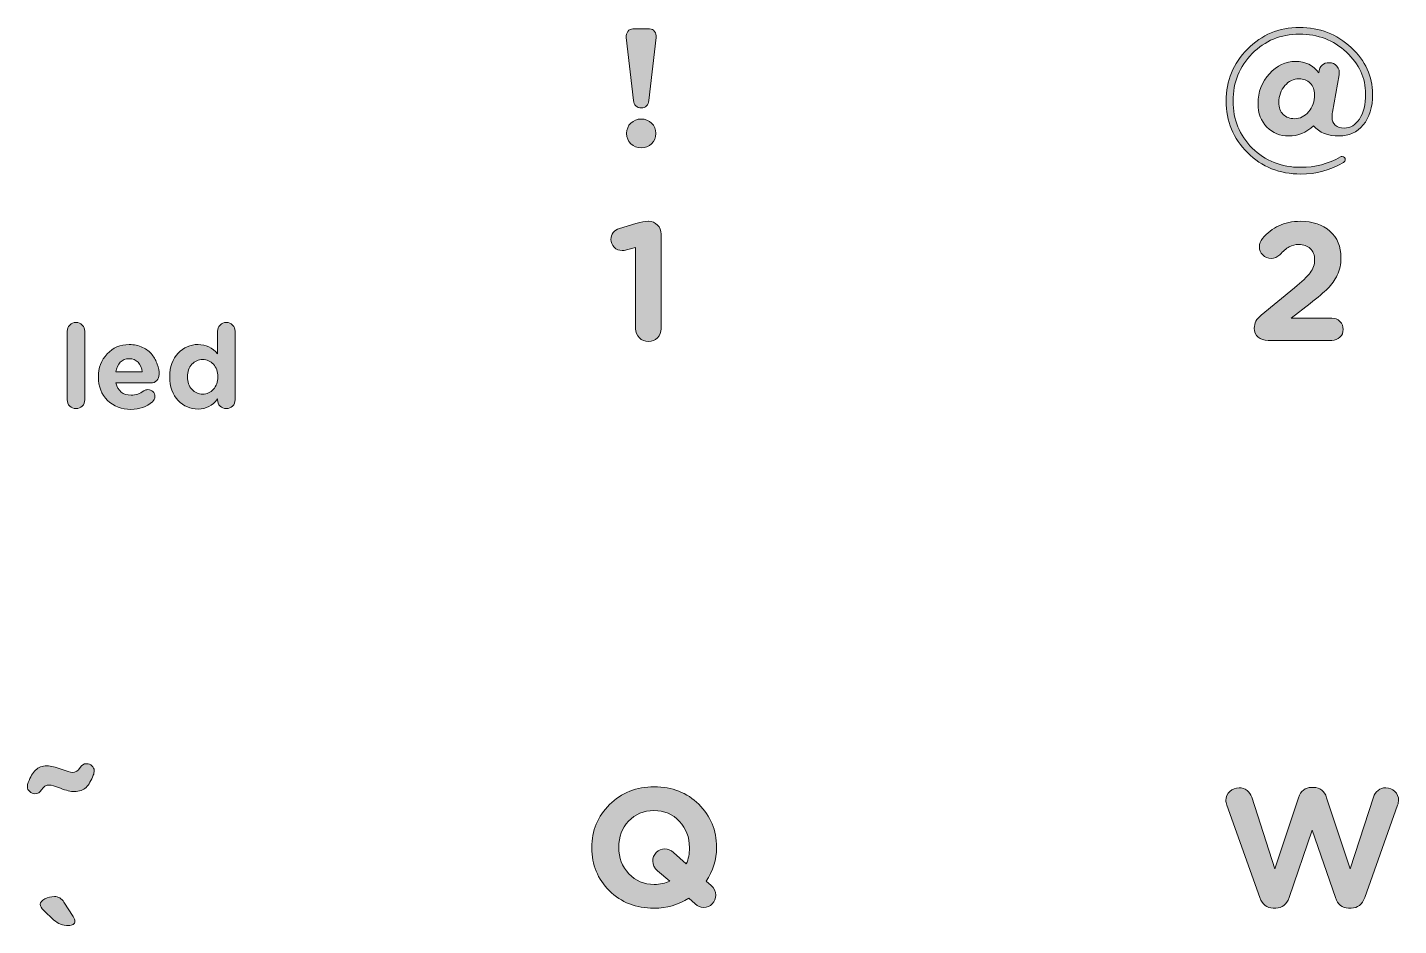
# Model space of a CAD drawing. Header units: inches. Extents: x 10 to 279, y -157 to -9.
# Drawn here: x 14.38 to 51.88, y -33.45 to -8.9 of the extents above; entities that cross this region are included whole.
import ezdxf

# ---------------------------------------------------------------- set-up
doc = ezdxf.new("R2010")
doc.units = ezdxf.units.IN
doc.header["$MEASUREMENT"] = 0
doc.layers.add('Layer 1', color=7, linetype='Continuous')

# ---------------------------------------------------------------- blocks, each defined once
blk = doc.blocks.new('block 2')
at = {"layer": 'Layer 1'}
h = blk.add_hatch(color=7, dxfattribs=at)
h.dxf.hatch_style = 2
edge = h.paths.add_edge_path()
edge.add_spline(control_points=[(30.956, -10.895), (30.956, -10.895), (30.759, -9.171), (30.759, -9.171), (30.752, -9.103), (30.766, -9.048), (30.8, -9.003), (30.833, -8.959), (30.881, -8.937), (30.942, -8.937), (30.942, -8.937), (31.392, -8.937), (31.392, -8.937), (31.453, -8.937), (31.5, -8.959), (31.534, -9.003), (31.567, -9.048), (31.581, -9.103), (31.575, -9.171), (31.575, -9.171), (31.378, -10.895), (31.378, -10.895), (31.372, -10.956), (31.349, -11.005), (31.311, -11.042), (31.273, -11.079), (31.225, -11.097), (31.167, -11.097), (31.109, -11.097), (31.06, -11.079), (31.022, -11.042), (30.984, -11.005), (30.962, -10.956), (30.956, -10.895)], knot_values=[0, 0, 0, 0, 1, 1, 1, 2, 2, 2, 3, 3, 3, 4, 4, 4, 5, 5, 5, 6, 6, 6, 7, 7, 7, 8, 8, 8, 9, 9, 9, 10, 10, 10, 11, 11, 11, 11], degree=3, periodic=1)
edge = h.paths.add_edge_path()
edge.add_spline(control_points=[(30.768, -11.789), (30.768, -11.679), (30.806, -11.587), (30.882, -11.512), (30.959, -11.437), (31.054, -11.399), (31.167, -11.399), (31.28, -11.399), (31.375, -11.437), (31.451, -11.512), (31.527, -11.587), (31.566, -11.679), (31.566, -11.789), (31.566, -11.789), (31.566, -11.799), (31.566, -11.799), (31.566, -11.909), (31.527, -12.001), (31.451, -12.076), (31.375, -12.151), (31.28, -12.188), (31.167, -12.188), (31.054, -12.188), (30.959, -12.151), (30.882, -12.076), (30.806, -12.001), (30.768, -11.909), (30.768, -11.799), (30.768, -11.799), (30.768, -11.789), (30.768, -11.789)], knot_values=[0, 0, 0, 0, 1, 1, 1, 2, 2, 2, 3, 3, 3, 4, 4, 4, 5, 5, 5, 6, 6, 6, 7, 7, 7, 8, 8, 8, 9, 9, 9, 10, 10, 10, 10], degree=3, periodic=1)
h = blk.add_hatch(color=7, dxfattribs=at)
h.dxf.hatch_style = 2
edge = h.paths.add_edge_path()
edge.add_spline(control_points=[(31.015, -17.131), (31.015, -17.131), (31.015, -14.912), (31.015, -14.912), (31.015, -14.912), (30.768, -14.976), (30.768, -14.976), (30.719, -14.988), (30.678, -14.994), (30.644, -14.994), (30.561, -14.994), (30.489, -14.964), (30.428, -14.905), (30.367, -14.845), (30.337, -14.774), (30.337, -14.692), (30.337, -14.621), (30.358, -14.559), (30.401, -14.504), (30.444, -14.449), (30.5, -14.41), (30.571, -14.389), (30.571, -14.389), (31.024, -14.256), (31.024, -14.256), (31.168, -14.216), (31.278, -14.196), (31.355, -14.196), (31.355, -14.196), (31.364, -14.196), (31.364, -14.196), (31.462, -14.196), (31.544, -14.23), (31.612, -14.297), (31.679, -14.364), (31.712, -14.447), (31.712, -14.545), (31.712, -14.545), (31.712, -17.131), (31.712, -17.131), (31.712, -17.229), (31.679, -17.312), (31.612, -17.379), (31.544, -17.446), (31.462, -17.48), (31.364, -17.48), (31.266, -17.48), (31.183, -17.446), (31.116, -17.379), (31.049, -17.312), (31.015, -17.229), (31.015, -17.131)], knot_values=[0, 0, 0, 0, 1, 1, 1, 2, 2, 2, 3, 3, 3, 4, 4, 4, 5, 5, 5, 6, 6, 6, 7, 7, 7, 8, 8, 8, 9, 9, 9, 10, 10, 10, 11, 11, 11, 12, 12, 12, 13, 13, 13, 14, 14, 14, 15, 15, 15, 16, 16, 16, 17, 17, 17, 17], degree=3, periodic=1)
at = {"layer": 'Layer 1', "lineweight": 0}
for points, knots in [([(30.956, -10.895), (30.956, -10.895), (30.759, -9.171), (30.759, -9.171), (30.752, -9.103), (30.766, -9.048), (30.8, -9.003), (30.833, -8.959), (30.881, -8.937), (30.942, -8.937), (30.942, -8.937), (31.392, -8.937), (31.392, -8.937), (31.453, -8.937), (31.5, -8.959), (31.534, -9.003), (31.567, -9.048), (31.581, -9.103), (31.575, -9.171), (31.575, -9.171), (31.378, -10.895), (31.378, -10.895), (31.372, -10.956), (31.349, -11.005), (31.311, -11.042), (31.273, -11.079), (31.225, -11.097), (31.167, -11.097), (31.109, -11.097), (31.06, -11.079), (31.022, -11.042), (30.984, -11.005), (30.962, -10.956), (30.956, -10.895)], [0, 0, 0, 0, 1, 1, 1, 2, 2, 2, 3, 3, 3, 4, 4, 4, 5, 5, 5, 6, 6, 6, 7, 7, 7, 8, 8, 8, 9, 9, 9, 10, 10, 10, 11, 11, 11, 11]), ([(30.768, -11.789), (30.768, -11.679), (30.806, -11.587), (30.882, -11.512), (30.959, -11.437), (31.054, -11.399), (31.167, -11.399), (31.28, -11.399), (31.375, -11.437), (31.451, -11.512), (31.527, -11.587), (31.566, -11.679), (31.566, -11.789), (31.566, -11.789), (31.566, -11.799), (31.566, -11.799), (31.566, -11.909), (31.527, -12.001), (31.451, -12.076), (31.375, -12.151), (31.28, -12.188), (31.167, -12.188), (31.054, -12.188), (30.959, -12.151), (30.882, -12.076), (30.806, -12.001), (30.768, -11.909), (30.768, -11.799), (30.768, -11.799), (30.768, -11.789), (30.768, -11.789)], [0, 0, 0, 0, 1, 1, 1, 2, 2, 2, 3, 3, 3, 4, 4, 4, 5, 5, 5, 6, 6, 6, 7, 7, 7, 8, 8, 8, 9, 9, 9, 10, 10, 10, 10]), ([(31.015, -17.131), (31.015, -17.131), (31.015, -14.912), (31.015, -14.912), (31.015, -14.912), (30.768, -14.976), (30.768, -14.976), (30.719, -14.988), (30.678, -14.994), (30.644, -14.994), (30.561, -14.994), (30.489, -14.964), (30.428, -14.905), (30.367, -14.845), (30.337, -14.774), (30.337, -14.692), (30.337, -14.621), (30.358, -14.559), (30.401, -14.504), (30.444, -14.449), (30.5, -14.41), (30.571, -14.389), (30.571, -14.389), (31.024, -14.256), (31.024, -14.256), (31.168, -14.216), (31.278, -14.196), (31.355, -14.196), (31.355, -14.196), (31.364, -14.196), (31.364, -14.196), (31.462, -14.196), (31.544, -14.23), (31.612, -14.297), (31.679, -14.364), (31.712, -14.447), (31.712, -14.545), (31.712, -14.545), (31.712, -17.131), (31.712, -17.131), (31.712, -17.229), (31.679, -17.312), (31.612, -17.379), (31.544, -17.446), (31.462, -17.48), (31.364, -17.48), (31.266, -17.48), (31.183, -17.446), (31.116, -17.379), (31.049, -17.312), (31.015, -17.229), (31.015, -17.131)], [0, 0, 0, 0, 1, 1, 1, 2, 2, 2, 3, 3, 3, 4, 4, 4, 5, 5, 5, 6, 6, 6, 7, 7, 7, 8, 8, 8, 9, 9, 9, 10, 10, 10, 11, 11, 11, 12, 12, 12, 13, 13, 13, 14, 14, 14, 15, 15, 15, 16, 16, 16, 17, 17, 17, 17])]:
    blk.add_open_spline(points, degree=3, knots=knots, dxfattribs=at)
blk = doc.blocks.new('block 3')
at = {"layer": 'Layer 1'}
h = blk.add_hatch(color=7, dxfattribs=at)
h.dxf.hatch_style = 2
edge = h.paths.add_edge_path()
edge.add_spline(control_points=[(49.208, -12.904), (48.627, -12.904), (48.141, -12.709), (47.75, -12.319), (47.358, -11.929), (47.162, -11.458), (47.162, -10.904), (47.162, -10.354), (47.357, -9.882), (47.747, -9.487), (48.137, -9.093), (48.612, -8.896), (49.171, -8.896), (49.722, -8.896), (50.192, -9.078), (50.584, -9.444), (50.975, -9.809), (51.171, -10.232), (51.171, -10.712), (51.171, -11.079), (51.085, -11.362), (50.914, -11.562), (50.743, -11.763), (50.524, -11.863), (50.258, -11.863), (49.949, -11.863), (49.715, -11.771), (49.556, -11.588), (49.355, -11.771), (49.128, -11.863), (48.878, -11.863), (48.639, -11.863), (48.44, -11.782), (48.279, -11.62), (48.119, -11.458), (48.038, -11.244), (48.038, -10.978), (48.038, -10.66), (48.142, -10.388), (48.348, -10.164), (48.554, -9.939), (48.794, -9.826), (49.066, -9.826), (49.335, -9.826), (49.546, -9.93), (49.699, -10.138), (49.699, -10.138), (49.699, -10.134), (49.699, -10.134), (49.726, -9.95), (49.822, -9.859), (49.987, -9.859), (50.07, -9.859), (50.14, -9.891), (50.196, -9.955), (50.253, -10.019), (50.272, -10.099), (50.254, -10.193), (50.254, -10.193), (50.075, -11.216), (50.075, -11.216), (50.066, -11.262), (50.061, -11.309), (50.061, -11.358), (50.061, -11.444), (50.091, -11.514), (50.15, -11.567), (50.21, -11.62), (50.292, -11.647), (50.396, -11.647), (50.564, -11.647), (50.703, -11.565), (50.813, -11.399), (50.923, -11.234), (50.978, -11.005), (50.978, -10.712), (50.978, -10.278), (50.803, -9.897), (50.453, -9.57), (50.103, -9.243), (49.676, -9.079), (49.171, -9.079), (48.657, -9.079), (48.227, -9.256), (47.878, -9.611), (47.529, -9.966), (47.355, -10.397), (47.355, -10.904), (47.355, -11.415), (47.53, -11.845), (47.88, -12.195), (48.23, -12.545), (48.673, -12.72), (49.208, -12.72), (49.596, -12.72), (49.957, -12.626), (50.29, -12.436), (50.305, -12.427), (50.322, -12.422), (50.341, -12.422), (50.362, -12.422), (50.381, -12.431), (50.398, -12.45), (50.415, -12.468), (50.423, -12.49), (50.423, -12.514), (50.423, -12.544), (50.408, -12.569), (50.377, -12.587), (50.013, -12.798), (49.624, -12.904), (49.208, -12.904)], knot_values=[0, 0, 0, 0, 1, 1, 1, 2, 2, 2, 3, 3, 3, 4, 4, 4, 5, 5, 5, 6, 6, 6, 7, 7, 7, 8, 8, 8, 9, 9, 9, 10, 10, 10, 11, 11, 11, 12, 12, 12, 13, 13, 13, 14, 14, 14, 15, 15, 15, 16, 16, 16, 17, 17, 17, 18, 18, 18, 19, 19, 19, 20, 20, 20, 21, 21, 21, 22, 22, 22, 23, 23, 23, 24, 24, 24, 25, 25, 25, 26, 26, 26, 27, 27, 27, 28, 28, 28, 29, 29, 29, 30, 30, 30, 31, 31, 31, 32, 32, 32, 33, 33, 33, 34, 34, 34, 35, 35, 35, 36, 36, 36, 37, 37, 37, 37], degree=3, periodic=1)
edge = h.paths.add_edge_path()
edge.add_spline(control_points=[(49.038, -11.39), (49.185, -11.39), (49.313, -11.327), (49.421, -11.2), (49.53, -11.073), (49.584, -10.916), (49.584, -10.73), (49.584, -10.602), (49.544, -10.498), (49.465, -10.418), (49.385, -10.339), (49.283, -10.299), (49.158, -10.299), (49.008, -10.299), (48.878, -10.362), (48.77, -10.487), (48.661, -10.612), (48.607, -10.765), (48.607, -10.946), (48.607, -11.086), (48.647, -11.196), (48.726, -11.273), (48.806, -11.351), (48.91, -11.39), (49.038, -11.39)], knot_values=[0, 0, 0, 0, 1, 1, 1, 2, 2, 2, 3, 3, 3, 4, 4, 4, 5, 5, 5, 6, 6, 6, 7, 7, 7, 8, 8, 8, 8], degree=3, periodic=1)
h = blk.add_hatch(color=7, dxfattribs=at)
h.dxf.hatch_style = 2
edge = h.paths.add_edge_path()
edge.add_spline(control_points=[(47.935, -17.118), (47.935, -16.98), (47.997, -16.863), (48.119, -16.765), (48.119, -16.765), (49.031, -16.017), (49.031, -16.017), (49.239, -15.846), (49.384, -15.707), (49.465, -15.6), (49.546, -15.493), (49.586, -15.375), (49.586, -15.247), (49.586, -15.115), (49.547, -15.013), (49.467, -14.939), (49.388, -14.866), (49.284, -14.829), (49.155, -14.829), (49.057, -14.829), (48.969, -14.851), (48.889, -14.896), (48.81, -14.94), (48.724, -15.011), (48.633, -15.109), (48.571, -15.176), (48.492, -15.21), (48.394, -15.21), (48.305, -15.21), (48.23, -15.179), (48.167, -15.116), (48.104, -15.053), (48.073, -14.978), (48.073, -14.889), (48.073, -14.806), (48.1, -14.733), (48.156, -14.669), (48.29, -14.513), (48.44, -14.395), (48.605, -14.316), (48.77, -14.236), (48.969, -14.196), (49.201, -14.196), (49.534, -14.196), (49.802, -14.287), (50.004, -14.467), (50.206, -14.647), (50.306, -14.887), (50.306, -15.187), (50.306, -15.187), (50.306, -15.196), (50.306, -15.196), (50.306, -15.37), (50.273, -15.527), (50.206, -15.666), (50.138, -15.805), (50.051, -15.928), (49.944, -16.033), (49.837, -16.139), (49.677, -16.274), (49.463, -16.439), (49.463, -16.439), (48.94, -16.843), (48.94, -16.843), (48.94, -16.843), (50.059, -16.843), (50.059, -16.843), (50.144, -16.843), (50.217, -16.872), (50.277, -16.932), (50.336, -16.992), (50.366, -17.064), (50.366, -17.15), (50.366, -17.235), (50.336, -17.307), (50.277, -17.365), (50.217, -17.424), (50.144, -17.453), (50.059, -17.453), (50.059, -17.453), (48.316, -17.453), (48.316, -17.453), (48.203, -17.453), (48.111, -17.423), (48.041, -17.363), (47.971, -17.304), (47.935, -17.222), (47.935, -17.118)], knot_values=[0, 0, 0, 0, 1, 1, 1, 2, 2, 2, 3, 3, 3, 4, 4, 4, 5, 5, 5, 6, 6, 6, 7, 7, 7, 8, 8, 8, 9, 9, 9, 10, 10, 10, 11, 11, 11, 12, 12, 12, 13, 13, 13, 14, 14, 14, 15, 15, 15, 16, 16, 16, 17, 17, 17, 18, 18, 18, 19, 19, 19, 20, 20, 20, 21, 21, 21, 22, 22, 22, 23, 23, 23, 24, 24, 24, 25, 25, 25, 26, 26, 26, 27, 27, 27, 28, 28, 28, 29, 29, 29, 29], degree=3, periodic=1)
at = {"layer": 'Layer 1', "lineweight": 0}
for points, knots in [([(49.208, -12.904), (48.627, -12.904), (48.141, -12.709), (47.75, -12.319), (47.358, -11.929), (47.162, -11.458), (47.162, -10.904), (47.162, -10.354), (47.357, -9.882), (47.747, -9.487), (48.137, -9.093), (48.612, -8.896), (49.171, -8.896), (49.722, -8.896), (50.192, -9.078), (50.584, -9.444), (50.975, -9.809), (51.171, -10.232), (51.171, -10.712), (51.171, -11.079), (51.085, -11.362), (50.914, -11.562), (50.743, -11.763), (50.524, -11.863), (50.258, -11.863), (49.949, -11.863), (49.715, -11.771), (49.556, -11.588), (49.355, -11.771), (49.128, -11.863), (48.878, -11.863), (48.639, -11.863), (48.44, -11.782), (48.279, -11.62), (48.119, -11.458), (48.038, -11.244), (48.038, -10.978), (48.038, -10.66), (48.142, -10.388), (48.348, -10.164), (48.554, -9.939), (48.794, -9.826), (49.066, -9.826), (49.335, -9.826), (49.546, -9.93), (49.699, -10.138), (49.699, -10.138), (49.699, -10.134), (49.699, -10.134), (49.726, -9.95), (49.822, -9.859), (49.987, -9.859), (50.07, -9.859), (50.14, -9.891), (50.196, -9.955), (50.253, -10.019), (50.272, -10.099), (50.254, -10.193), (50.254, -10.193), (50.075, -11.216), (50.075, -11.216), (50.066, -11.262), (50.061, -11.309), (50.061, -11.358), (50.061, -11.444), (50.091, -11.514), (50.15, -11.567), (50.21, -11.62), (50.292, -11.647), (50.396, -11.647), (50.564, -11.647), (50.703, -11.565), (50.813, -11.399), (50.923, -11.234), (50.978, -11.005), (50.978, -10.712), (50.978, -10.278), (50.803, -9.897), (50.453, -9.57), (50.103, -9.243), (49.676, -9.079), (49.171, -9.079), (48.657, -9.079), (48.227, -9.256), (47.878, -9.611), (47.529, -9.966), (47.355, -10.397), (47.355, -10.904), (47.355, -11.415), (47.53, -11.845), (47.88, -12.195), (48.23, -12.545), (48.673, -12.72), (49.208, -12.72), (49.596, -12.72), (49.957, -12.626), (50.29, -12.436), (50.305, -12.427), (50.322, -12.422), (50.341, -12.422), (50.362, -12.422), (50.381, -12.431), (50.398, -12.45), (50.415, -12.468), (50.423, -12.49), (50.423, -12.514), (50.423, -12.544), (50.408, -12.569), (50.377, -12.587), (50.013, -12.798), (49.624, -12.904), (49.208, -12.904)], [0, 0, 0, 0, 1, 1, 1, 2, 2, 2, 3, 3, 3, 4, 4, 4, 5, 5, 5, 6, 6, 6, 7, 7, 7, 8, 8, 8, 9, 9, 9, 10, 10, 10, 11, 11, 11, 12, 12, 12, 13, 13, 13, 14, 14, 14, 15, 15, 15, 16, 16, 16, 17, 17, 17, 18, 18, 18, 19, 19, 19, 20, 20, 20, 21, 21, 21, 22, 22, 22, 23, 23, 23, 24, 24, 24, 25, 25, 25, 26, 26, 26, 27, 27, 27, 28, 28, 28, 29, 29, 29, 30, 30, 30, 31, 31, 31, 32, 32, 32, 33, 33, 33, 34, 34, 34, 35, 35, 35, 36, 36, 36, 37, 37, 37, 37]), ([(49.038, -11.39), (49.185, -11.39), (49.313, -11.327), (49.421, -11.2), (49.53, -11.073), (49.584, -10.916), (49.584, -10.73), (49.584, -10.602), (49.544, -10.498), (49.465, -10.418), (49.385, -10.339), (49.283, -10.299), (49.158, -10.299), (49.008, -10.299), (48.878, -10.362), (48.77, -10.487), (48.661, -10.612), (48.607, -10.765), (48.607, -10.946), (48.607, -11.086), (48.647, -11.196), (48.726, -11.273), (48.806, -11.351), (48.91, -11.39), (49.038, -11.39)], [0, 0, 0, 0, 1, 1, 1, 2, 2, 2, 3, 3, 3, 4, 4, 4, 5, 5, 5, 6, 6, 6, 7, 7, 7, 8, 8, 8, 8]), ([(47.935, -17.118), (47.935, -16.98), (47.997, -16.863), (48.119, -16.765), (48.119, -16.765), (49.031, -16.017), (49.031, -16.017), (49.239, -15.846), (49.384, -15.707), (49.465, -15.6), (49.546, -15.493), (49.586, -15.375), (49.586, -15.247), (49.586, -15.115), (49.547, -15.013), (49.467, -14.939), (49.388, -14.866), (49.284, -14.829), (49.155, -14.829), (49.057, -14.829), (48.969, -14.851), (48.889, -14.896), (48.81, -14.94), (48.724, -15.011), (48.633, -15.109), (48.571, -15.176), (48.492, -15.21), (48.394, -15.21), (48.305, -15.21), (48.23, -15.179), (48.167, -15.116), (48.104, -15.053), (48.073, -14.978), (48.073, -14.889), (48.073, -14.806), (48.1, -14.733), (48.156, -14.669), (48.29, -14.513), (48.44, -14.395), (48.605, -14.316), (48.77, -14.236), (48.969, -14.196), (49.201, -14.196), (49.534, -14.196), (49.802, -14.287), (50.004, -14.467), (50.206, -14.647), (50.306, -14.887), (50.306, -15.187), (50.306, -15.187), (50.306, -15.196), (50.306, -15.196), (50.306, -15.37), (50.273, -15.527), (50.206, -15.666), (50.138, -15.805), (50.051, -15.928), (49.944, -16.033), (49.837, -16.139), (49.677, -16.274), (49.463, -16.439), (49.463, -16.439), (48.94, -16.843), (48.94, -16.843), (48.94, -16.843), (50.059, -16.843), (50.059, -16.843), (50.144, -16.843), (50.217, -16.872), (50.277, -16.932), (50.336, -16.992), (50.366, -17.064), (50.366, -17.15), (50.366, -17.235), (50.336, -17.307), (50.277, -17.365), (50.217, -17.424), (50.144, -17.453), (50.059, -17.453), (50.059, -17.453), (48.316, -17.453), (48.316, -17.453), (48.203, -17.453), (48.111, -17.423), (48.041, -17.363), (47.971, -17.304), (47.935, -17.222), (47.935, -17.118)], [0, 0, 0, 0, 1, 1, 1, 2, 2, 2, 3, 3, 3, 4, 4, 4, 5, 5, 5, 6, 6, 6, 7, 7, 7, 8, 8, 8, 9, 9, 9, 10, 10, 10, 11, 11, 11, 12, 12, 12, 13, 13, 13, 14, 14, 14, 15, 15, 15, 16, 16, 16, 17, 17, 17, 18, 18, 18, 19, 19, 19, 20, 20, 20, 21, 21, 21, 22, 22, 22, 23, 23, 23, 24, 24, 24, 25, 25, 25, 26, 26, 26, 27, 27, 27, 28, 28, 28, 29, 29, 29, 29])]:
    blk.add_open_spline(points, degree=3, knots=knots, dxfattribs=at)
blk = doc.blocks.new('block 7')
at = {"layer": 'Layer 1'}
h = blk.add_hatch(color=7, dxfattribs=at)
h.dxf.hatch_style = 2
edge = h.paths.add_edge_path()
edge.add_spline(control_points=[(31.515, -32.975), (31.026, -32.975), (30.62, -32.816), (30.297, -32.496), (29.975, -32.177), (29.814, -31.786), (29.814, -31.325), (29.814, -31.325), (29.814, -31.315), (29.814, -31.315), (29.814, -30.854), (29.976, -30.462), (30.302, -30.139), (30.628, -29.816), (31.035, -29.655), (31.524, -29.655), (32.013, -29.655), (32.419, -29.815), (32.742, -30.134), (33.064, -30.454), (33.226, -30.844), (33.226, -31.306), (33.226, -31.306), (33.226, -31.315), (33.226, -31.315), (33.226, -31.649), (33.131, -31.956), (32.941, -32.237), (32.941, -32.237), (33.079, -32.352), (33.079, -32.352), (33.164, -32.425), (33.207, -32.514), (33.207, -32.618), (33.207, -32.709), (33.175, -32.788), (33.111, -32.854), (33.047, -32.92), (32.969, -32.953), (32.877, -32.953), (32.785, -32.953), (32.707, -32.92), (32.643, -32.856), (32.643, -32.856), (32.469, -32.7), (32.469, -32.7), (32.185, -32.884), (31.866, -32.975), (31.515, -32.975)], knot_values=[0, 0, 0, 0, 1, 1, 1, 2, 2, 2, 3, 3, 3, 4, 4, 4, 5, 5, 5, 6, 6, 6, 7, 7, 7, 8, 8, 8, 9, 9, 9, 10, 10, 10, 11, 11, 11, 12, 12, 12, 13, 13, 13, 14, 14, 14, 15, 15, 15, 16, 16, 16, 16], degree=3, periodic=1)
edge = h.paths.add_edge_path()
edge.add_spline(control_points=[(31.611, -31.953), (31.526, -31.876), (31.483, -31.788), (31.483, -31.687), (31.483, -31.595), (31.515, -31.516), (31.579, -31.451), (31.643, -31.385), (31.721, -31.352), (31.813, -31.352), (31.896, -31.352), (31.974, -31.384), (32.047, -31.448), (32.047, -31.448), (32.4, -31.765), (32.4, -31.765), (32.458, -31.63), (32.487, -31.484), (32.487, -31.325), (32.487, -31.325), (32.487, -31.315), (32.487, -31.315), (32.487, -31.034), (32.395, -30.796), (32.212, -30.6), (32.029, -30.404), (31.796, -30.306), (31.515, -30.306), (31.234, -30.306), (31.003, -30.403), (30.822, -30.595), (30.642, -30.788), (30.552, -31.025), (30.552, -31.306), (30.552, -31.306), (30.552, -31.315), (30.552, -31.315), (30.552, -31.597), (30.644, -31.835), (30.827, -32.031), (31.011, -32.226), (31.243, -32.324), (31.524, -32.324), (31.686, -32.324), (31.827, -32.295), (31.946, -32.237), (31.946, -32.237), (31.611, -31.953), (31.611, -31.953)], knot_values=[0, 0, 0, 0, 1, 1, 1, 2, 2, 2, 3, 3, 3, 4, 4, 4, 5, 5, 5, 6, 6, 6, 7, 7, 7, 8, 8, 8, 9, 9, 9, 10, 10, 10, 11, 11, 11, 12, 12, 12, 13, 13, 13, 14, 14, 14, 15, 15, 15, 16, 16, 16, 16], degree=3, periodic=1)
at = {"layer": 'Layer 1', "lineweight": 0}
for points in [[(31.515, -32.975), (31.026, -32.975), (30.62, -32.816), (30.297, -32.496), (29.975, -32.177), (29.814, -31.786), (29.814, -31.325), (29.814, -31.325), (29.814, -31.315), (29.814, -31.315), (29.814, -30.854), (29.976, -30.462), (30.302, -30.139), (30.628, -29.816), (31.035, -29.655), (31.524, -29.655), (32.013, -29.655), (32.419, -29.815), (32.742, -30.134), (33.064, -30.454), (33.226, -30.844), (33.226, -31.306), (33.226, -31.306), (33.226, -31.315), (33.226, -31.315), (33.226, -31.649), (33.131, -31.956), (32.941, -32.237), (32.941, -32.237), (33.079, -32.352), (33.079, -32.352), (33.164, -32.425), (33.207, -32.514), (33.207, -32.618), (33.207, -32.709), (33.175, -32.788), (33.111, -32.854), (33.047, -32.92), (32.969, -32.953), (32.877, -32.953), (32.785, -32.953), (32.707, -32.92), (32.643, -32.856), (32.643, -32.856), (32.469, -32.7), (32.469, -32.7), (32.185, -32.884), (31.866, -32.975), (31.515, -32.975)], [(31.611, -31.953), (31.526, -31.876), (31.483, -31.788), (31.483, -31.687), (31.483, -31.595), (31.515, -31.516), (31.579, -31.451), (31.643, -31.385), (31.721, -31.352), (31.813, -31.352), (31.896, -31.352), (31.974, -31.384), (32.047, -31.448), (32.047, -31.448), (32.4, -31.765), (32.4, -31.765), (32.458, -31.63), (32.487, -31.484), (32.487, -31.325), (32.487, -31.325), (32.487, -31.315), (32.487, -31.315), (32.487, -31.034), (32.395, -30.796), (32.212, -30.6), (32.029, -30.404), (31.796, -30.306), (31.515, -30.306), (31.234, -30.306), (31.003, -30.403), (30.822, -30.595), (30.642, -30.788), (30.552, -31.025), (30.552, -31.306), (30.552, -31.306), (30.552, -31.315), (30.552, -31.315), (30.552, -31.597), (30.644, -31.835), (30.827, -32.031), (31.011, -32.226), (31.243, -32.324), (31.524, -32.324), (31.686, -32.324), (31.827, -32.295), (31.946, -32.237), (31.946, -32.237), (31.611, -31.953), (31.611, -31.953)]]:
    blk.add_open_spline(points, degree=3, knots=[0, 0, 0, 0, 1, 1, 1, 2, 2, 2, 3, 3, 3, 4, 4, 4, 5, 5, 5, 6, 6, 6, 7, 7, 7, 8, 8, 8, 9, 9, 9, 10, 10, 10, 11, 11, 11, 12, 12, 12, 13, 13, 13, 14, 14, 14, 15, 15, 15, 16, 16, 16, 16], dxfattribs=at)
blk = doc.blocks.new('block 8')
at = {"layer": 'Layer 1'}
h = blk.add_hatch(color=7, dxfattribs=at)
h.dxf.hatch_style = 2
edge = h.paths.add_edge_path()
edge.add_spline(control_points=[(48.084, -32.682), (48.084, -32.682), (47.185, -30.16), (47.185, -30.16), (47.167, -30.105), (47.158, -30.06), (47.158, -30.027), (47.158, -29.929), (47.193, -29.847), (47.263, -29.781), (47.334, -29.715), (47.419, -29.683), (47.52, -29.683), (47.603, -29.683), (47.674, -29.706), (47.736, -29.754), (47.797, -29.801), (47.839, -29.862), (47.864, -29.935), (47.864, -29.935), (48.501, -31.902), (48.501, -31.902), (48.501, -31.902), (49.143, -29.953), (49.143, -29.953), (49.205, -29.767), (49.324, -29.673), (49.501, -29.673), (49.501, -29.673), (49.556, -29.673), (49.556, -29.673), (49.734, -29.673), (49.853, -29.767), (49.914, -29.953), (49.914, -29.953), (50.556, -31.902), (50.556, -31.902), (50.556, -31.902), (51.193, -29.935), (51.193, -29.935), (51.218, -29.862), (51.26, -29.801), (51.32, -29.754), (51.379, -29.706), (51.45, -29.683), (51.533, -29.683), (51.631, -29.683), (51.713, -29.715), (51.78, -29.781), (51.848, -29.847), (51.881, -29.927), (51.881, -30.022), (51.881, -30.059), (51.872, -30.105), (51.854, -30.16), (51.854, -30.16), (50.955, -32.682), (50.955, -32.682), (50.885, -32.875), (50.762, -32.971), (50.588, -32.971), (50.588, -32.971), (50.515, -32.971), (50.515, -32.971), (50.34, -32.971), (50.22, -32.875), (50.152, -32.682), (50.152, -32.682), (49.52, -30.843), (49.52, -30.843), (49.52, -30.843), (48.887, -32.682), (48.887, -32.682), (48.819, -32.875), (48.699, -32.971), (48.524, -32.971), (48.524, -32.971), (48.451, -32.971), (48.451, -32.971), (48.277, -32.971), (48.154, -32.875), (48.084, -32.682)], knot_values=[0, 0, 0, 0, 1, 1, 1, 2, 2, 2, 3, 3, 3, 4, 4, 4, 5, 5, 5, 6, 6, 6, 7, 7, 7, 8, 8, 8, 9, 9, 9, 10, 10, 10, 11, 11, 11, 12, 12, 12, 13, 13, 13, 14, 14, 14, 15, 15, 15, 16, 16, 16, 17, 17, 17, 18, 18, 18, 19, 19, 19, 20, 20, 20, 21, 21, 21, 22, 22, 22, 23, 23, 23, 24, 24, 24, 25, 25, 25, 26, 26, 26, 27, 27, 27, 27], degree=3, periodic=1)
at = {"layer": 'Layer 1', "lineweight": 0}
blk.add_open_spline([(48.084, -32.682), (48.084, -32.682), (47.185, -30.16), (47.185, -30.16), (47.167, -30.105), (47.158, -30.06), (47.158, -30.027), (47.158, -29.929), (47.193, -29.847), (47.263, -29.781), (47.334, -29.715), (47.419, -29.683), (47.52, -29.683), (47.603, -29.683), (47.674, -29.706), (47.736, -29.754), (47.797, -29.801), (47.839, -29.862), (47.864, -29.935), (47.864, -29.935), (48.501, -31.902), (48.501, -31.902), (48.501, -31.902), (49.143, -29.953), (49.143, -29.953), (49.205, -29.767), (49.324, -29.673), (49.501, -29.673), (49.501, -29.673), (49.556, -29.673), (49.556, -29.673), (49.734, -29.673), (49.853, -29.767), (49.914, -29.953), (49.914, -29.953), (50.556, -31.902), (50.556, -31.902), (50.556, -31.902), (51.193, -29.935), (51.193, -29.935), (51.218, -29.862), (51.26, -29.801), (51.32, -29.754), (51.379, -29.706), (51.45, -29.683), (51.533, -29.683), (51.631, -29.683), (51.713, -29.715), (51.78, -29.781), (51.848, -29.847), (51.881, -29.927), (51.881, -30.022), (51.881, -30.059), (51.872, -30.105), (51.854, -30.16), (51.854, -30.16), (50.955, -32.682), (50.955, -32.682), (50.885, -32.875), (50.762, -32.971), (50.588, -32.971), (50.588, -32.971), (50.515, -32.971), (50.515, -32.971), (50.34, -32.971), (50.22, -32.875), (50.152, -32.682), (50.152, -32.682), (49.52, -30.843), (49.52, -30.843), (49.52, -30.843), (48.887, -32.682), (48.887, -32.682), (48.819, -32.875), (48.699, -32.971), (48.524, -32.971), (48.524, -32.971), (48.451, -32.971), (48.451, -32.971), (48.277, -32.971), (48.154, -32.875), (48.084, -32.682)], degree=3, knots=[0, 0, 0, 0, 1, 1, 1, 2, 2, 2, 3, 3, 3, 4, 4, 4, 5, 5, 5, 6, 6, 6, 7, 7, 7, 8, 8, 8, 9, 9, 9, 10, 10, 10, 11, 11, 11, 12, 12, 12, 13, 13, 13, 14, 14, 14, 15, 15, 15, 16, 16, 16, 17, 17, 17, 18, 18, 18, 19, 19, 19, 20, 20, 20, 21, 21, 21, 22, 22, 22, 23, 23, 23, 24, 24, 24, 25, 25, 25, 26, 26, 26, 27, 27, 27, 27], dxfattribs=at)
blk = doc.blocks.new('block 78')
at = {"layer": 'Layer 1'}
h = blk.add_hatch(color=7, dxfattribs=at)
h.dxf.hatch_style = 2
edge = h.paths.add_edge_path()
edge.add_spline(control_points=[(14.764, -29.739), (14.722, -29.809), (14.662, -29.845), (14.586, -29.845), (14.531, -29.845), (14.482, -29.825), (14.441, -29.787), (14.4, -29.749), (14.379, -29.706), (14.379, -29.657), (14.379, -29.614), (14.387, -29.573), (14.402, -29.533), (14.457, -29.386), (14.524, -29.274), (14.602, -29.198), (14.68, -29.122), (14.784, -29.083), (14.916, -29.083), (15.02, -29.083), (15.149, -29.113), (15.303, -29.173), (15.458, -29.232), (15.558, -29.262), (15.604, -29.262), (15.695, -29.262), (15.767, -29.218), (15.819, -29.129), (15.862, -29.059), (15.922, -29.024), (15.998, -29.024), (16.053, -29.024), (16.101, -29.043), (16.143, -29.081), (16.184, -29.119), (16.204, -29.163), (16.204, -29.212), (16.204, -29.255), (16.197, -29.296), (16.181, -29.336), (16.126, -29.482), (16.06, -29.594), (15.982, -29.67), (15.904, -29.747), (15.799, -29.785), (15.668, -29.785), (15.564, -29.785), (15.435, -29.755), (15.28, -29.696), (15.126, -29.636), (15.026, -29.606), (14.98, -29.606), (14.888, -29.606), (14.816, -29.65), (14.764, -29.739)], knot_values=[0, 0, 0, 0, 1, 1, 1, 2, 2, 2, 3, 3, 3, 4, 4, 4, 5, 5, 5, 6, 6, 6, 7, 7, 7, 8, 8, 8, 9, 9, 9, 10, 10, 10, 11, 11, 11, 12, 12, 12, 13, 13, 13, 14, 14, 14, 15, 15, 15, 16, 16, 16, 17, 17, 17, 18, 18, 18, 18], degree=3, periodic=1)
h = blk.add_hatch(color=7, dxfattribs=at)
h.dxf.hatch_style = 2
edge = h.paths.add_edge_path()
edge.add_spline(control_points=[(15.503, -33.448), (15.344, -33.448), (15.211, -33.398), (15.104, -33.297), (15.104, -33.297), (14.819, -33.031), (14.819, -33.031), (14.758, -32.976), (14.728, -32.921), (14.728, -32.866), (14.728, -32.814), (14.771, -32.766), (14.856, -32.722), (14.942, -32.677), (15.029, -32.655), (15.117, -32.655), (15.227, -32.655), (15.315, -32.707), (15.379, -32.811), (15.379, -32.811), (15.631, -33.205), (15.631, -33.205), (15.662, -33.254), (15.677, -33.296), (15.677, -33.329), (15.677, -33.366), (15.661, -33.395), (15.629, -33.416), (15.597, -33.438), (15.555, -33.448), (15.503, -33.448)], knot_values=[0, 0, 0, 0, 1, 1, 1, 2, 2, 2, 3, 3, 3, 4, 4, 4, 5, 5, 5, 6, 6, 6, 7, 7, 7, 8, 8, 8, 9, 9, 9, 10, 10, 10, 10], degree=3, periodic=1)
at = {"layer": 'Layer 1', "lineweight": 0}
for points, knots in [([(14.764, -29.739), (14.722, -29.809), (14.662, -29.845), (14.586, -29.845), (14.531, -29.845), (14.482, -29.825), (14.441, -29.787), (14.4, -29.749), (14.379, -29.706), (14.379, -29.657), (14.379, -29.614), (14.387, -29.573), (14.402, -29.533), (14.457, -29.386), (14.524, -29.274), (14.602, -29.198), (14.68, -29.122), (14.784, -29.083), (14.916, -29.083), (15.02, -29.083), (15.149, -29.113), (15.303, -29.173), (15.458, -29.232), (15.558, -29.262), (15.604, -29.262), (15.695, -29.262), (15.767, -29.218), (15.819, -29.129), (15.862, -29.059), (15.922, -29.024), (15.998, -29.024), (16.053, -29.024), (16.101, -29.043), (16.143, -29.081), (16.184, -29.119), (16.204, -29.163), (16.204, -29.212), (16.204, -29.255), (16.197, -29.296), (16.181, -29.336), (16.126, -29.482), (16.06, -29.594), (15.982, -29.67), (15.904, -29.747), (15.799, -29.785), (15.668, -29.785), (15.564, -29.785), (15.435, -29.755), (15.28, -29.696), (15.126, -29.636), (15.026, -29.606), (14.98, -29.606), (14.888, -29.606), (14.816, -29.65), (14.764, -29.739)], [0, 0, 0, 0, 1, 1, 1, 2, 2, 2, 3, 3, 3, 4, 4, 4, 5, 5, 5, 6, 6, 6, 7, 7, 7, 8, 8, 8, 9, 9, 9, 10, 10, 10, 11, 11, 11, 12, 12, 12, 13, 13, 13, 14, 14, 14, 15, 15, 15, 16, 16, 16, 17, 17, 17, 18, 18, 18, 18]), ([(15.503, -33.448), (15.344, -33.448), (15.211, -33.398), (15.104, -33.297), (15.104, -33.297), (14.819, -33.031), (14.819, -33.031), (14.758, -32.976), (14.728, -32.921), (14.728, -32.866), (14.728, -32.814), (14.771, -32.766), (14.856, -32.722), (14.942, -32.677), (15.029, -32.655), (15.117, -32.655), (15.227, -32.655), (15.315, -32.707), (15.379, -32.811), (15.379, -32.811), (15.631, -33.205), (15.631, -33.205), (15.662, -33.254), (15.677, -33.296), (15.677, -33.329), (15.677, -33.366), (15.661, -33.395), (15.629, -33.416), (15.597, -33.438), (15.555, -33.448), (15.503, -33.448)], [0, 0, 0, 0, 1, 1, 1, 2, 2, 2, 3, 3, 3, 4, 4, 4, 5, 5, 5, 6, 6, 6, 7, 7, 7, 8, 8, 8, 9, 9, 9, 10, 10, 10, 10])]:
    blk.add_open_spline(points, degree=3, knots=knots, dxfattribs=at)
blk = doc.blocks.new('block 82')
at = {"layer": 'Layer 1'}
h = blk.add_hatch(color=7, dxfattribs=at)
h.dxf.hatch_style = 2
edge = h.paths.add_edge_path()
edge.add_spline(control_points=[(15.467, -19.075), (15.467, -19.075), (15.467, -17.202), (15.467, -17.202), (15.467, -17.134), (15.491, -17.077), (15.538, -17.031), (15.586, -16.984), (15.642, -16.961), (15.708, -16.961), (15.774, -16.961), (15.83, -16.984), (15.878, -17.031), (15.926, -17.077), (15.949, -17.134), (15.949, -17.202), (15.949, -17.202), (15.949, -19.075), (15.949, -19.075), (15.949, -19.143), (15.926, -19.2), (15.878, -19.247), (15.83, -19.293), (15.774, -19.317), (15.708, -19.317), (15.642, -19.317), (15.586, -19.293), (15.538, -19.247), (15.491, -19.2), (15.467, -19.143), (15.467, -19.075)], knot_values=[0, 0, 0, 0, 1, 1, 1, 2, 2, 2, 3, 3, 3, 4, 4, 4, 5, 5, 5, 6, 6, 6, 7, 7, 7, 8, 8, 8, 9, 9, 9, 10, 10, 10, 10], degree=3, periodic=1)
h = blk.add_hatch(color=7, dxfattribs=at)
h.dxf.hatch_style = 2
edge = h.paths.add_edge_path()
edge.add_spline(control_points=[(20.061, -17.202), (20.061, -17.202), (20.061, -19.075), (20.061, -19.075), (20.061, -19.143), (20.037, -19.2), (19.99, -19.247), (19.942, -19.293), (19.885, -19.317), (19.82, -19.317), (19.754, -19.317), (19.698, -19.293), (19.65, -19.247), (19.602, -19.2), (19.578, -19.143), (19.578, -19.075), (19.578, -19.075), (19.578, -19.053), (19.578, -19.053), (19.443, -19.237), (19.266, -19.329), (19.048, -19.329), (18.837, -19.329), (18.655, -19.251), (18.502, -19.093), (18.35, -18.935), (18.273, -18.721), (18.273, -18.45), (18.273, -18.45), (18.273, -18.443), (18.273, -18.443), (18.273, -18.173), (18.349, -17.958), (18.501, -17.8), (18.652, -17.643), (18.834, -17.564), (19.048, -17.564), (19.26, -17.564), (19.437, -17.649), (19.578, -17.818), (19.578, -17.818), (19.578, -17.202), (19.578, -17.202), (19.578, -17.134), (19.602, -17.077), (19.65, -17.031), (19.698, -16.984), (19.754, -16.961), (19.82, -16.961), (19.885, -16.961), (19.942, -16.984), (19.99, -17.031), (20.037, -17.077), (20.061, -17.134), (20.061, -17.202)], knot_values=[0, 0, 0, 0, 1, 1, 1, 2, 2, 2, 3, 3, 3, 4, 4, 4, 5, 5, 5, 6, 6, 6, 7, 7, 7, 8, 8, 8, 9, 9, 9, 10, 10, 10, 11, 11, 11, 12, 12, 12, 13, 13, 13, 14, 14, 14, 15, 15, 15, 16, 16, 16, 17, 17, 17, 18, 18, 18, 18], degree=3, periodic=1)
edge = h.paths.add_edge_path()
edge.add_spline(control_points=[(19.466, -18.105), (19.386, -18.018), (19.288, -17.974), (19.172, -17.974), (19.056, -17.974), (18.957, -18.017), (18.877, -18.104), (18.796, -18.191), (18.756, -18.304), (18.756, -18.443), (18.756, -18.443), (18.756, -18.45), (18.756, -18.45), (18.756, -18.587), (18.796, -18.7), (18.877, -18.788), (18.957, -18.876), (19.056, -18.92), (19.172, -18.92), (19.288, -18.92), (19.386, -18.876), (19.466, -18.788), (19.545, -18.7), (19.585, -18.587), (19.585, -18.45), (19.585, -18.45), (19.585, -18.443), (19.585, -18.443), (19.585, -18.306), (19.545, -18.193), (19.466, -18.105)], knot_values=[0, 0, 0, 0, 1, 1, 1, 2, 2, 2, 3, 3, 3, 4, 4, 4, 5, 5, 5, 6, 6, 6, 7, 7, 7, 8, 8, 8, 9, 9, 9, 10, 10, 10, 10], degree=3, periodic=1)
h = blk.add_hatch(color=7, dxfattribs=at)
h.dxf.hatch_style = 2
edge = h.paths.add_edge_path()
edge.add_spline(control_points=[(17.8, -19.129), (17.639, -19.267), (17.443, -19.336), (17.21, -19.336), (16.952, -19.336), (16.739, -19.254), (16.572, -19.09), (16.404, -18.926), (16.321, -18.714), (16.321, -18.456), (16.321, -18.456), (16.321, -18.45), (16.321, -18.45), (16.321, -18.202), (16.4, -17.993), (16.559, -17.821), (16.718, -17.65), (16.919, -17.564), (17.162, -17.564), (17.298, -17.564), (17.42, -17.59), (17.529, -17.642), (17.638, -17.694), (17.724, -17.761), (17.788, -17.843), (17.851, -17.926), (17.899, -18.013), (17.932, -18.105), (17.965, -18.197), (17.981, -18.29), (17.981, -18.383), (17.981, -18.451), (17.96, -18.507), (17.916, -18.55), (17.873, -18.593), (17.819, -18.615), (17.756, -18.615), (17.756, -18.615), (16.8, -18.615), (16.8, -18.615), (16.823, -18.723), (16.871, -18.805), (16.943, -18.863), (17.015, -18.92), (17.106, -18.948), (17.216, -18.948), (17.341, -18.948), (17.455, -18.91), (17.559, -18.834), (17.593, -18.808), (17.632, -18.796), (17.677, -18.796), (17.729, -18.796), (17.774, -18.814), (17.81, -18.85), (17.846, -18.886), (17.864, -18.931), (17.864, -18.986), (17.864, -19.043), (17.843, -19.091), (17.8, -19.129)], knot_values=[0, 0, 0, 0, 1, 1, 1, 2, 2, 2, 3, 3, 3, 4, 4, 4, 5, 5, 5, 6, 6, 6, 7, 7, 7, 8, 8, 8, 9, 9, 9, 10, 10, 10, 11, 11, 11, 12, 12, 12, 13, 13, 13, 14, 14, 14, 15, 15, 15, 16, 16, 16, 17, 17, 17, 18, 18, 18, 19, 19, 19, 20, 20, 20, 20], degree=3, periodic=1)
edge = h.paths.add_edge_path()
edge.add_spline(control_points=[(16.794, -18.313), (16.794, -18.313), (17.521, -18.313), (17.521, -18.313), (17.506, -18.203), (17.467, -18.115), (17.405, -18.05), (17.343, -17.984), (17.262, -17.951), (17.162, -17.951), (17.065, -17.951), (16.984, -17.984), (16.919, -18.048), (16.855, -18.113), (16.813, -18.201), (16.794, -18.313)], knot_values=[0, 0, 0, 0, 1, 1, 1, 2, 2, 2, 3, 3, 3, 4, 4, 4, 5, 5, 5, 5], degree=3, periodic=1)
at = {"layer": 'Layer 1', "lineweight": 0}
for points, knots in [([(15.467, -19.075), (15.467, -19.075), (15.467, -17.202), (15.467, -17.202), (15.467, -17.134), (15.491, -17.077), (15.538, -17.031), (15.586, -16.984), (15.642, -16.961), (15.708, -16.961), (15.774, -16.961), (15.83, -16.984), (15.878, -17.031), (15.926, -17.077), (15.949, -17.134), (15.949, -17.202), (15.949, -17.202), (15.949, -19.075), (15.949, -19.075), (15.949, -19.143), (15.926, -19.2), (15.878, -19.247), (15.83, -19.293), (15.774, -19.317), (15.708, -19.317), (15.642, -19.317), (15.586, -19.293), (15.538, -19.247), (15.491, -19.2), (15.467, -19.143), (15.467, -19.075)], [0, 0, 0, 0, 1, 1, 1, 2, 2, 2, 3, 3, 3, 4, 4, 4, 5, 5, 5, 6, 6, 6, 7, 7, 7, 8, 8, 8, 9, 9, 9, 10, 10, 10, 10]), ([(20.061, -17.202), (20.061, -17.202), (20.061, -19.075), (20.061, -19.075), (20.061, -19.143), (20.037, -19.2), (19.99, -19.247), (19.942, -19.293), (19.885, -19.317), (19.82, -19.317), (19.754, -19.317), (19.698, -19.293), (19.65, -19.247), (19.602, -19.2), (19.578, -19.143), (19.578, -19.075), (19.578, -19.075), (19.578, -19.053), (19.578, -19.053), (19.443, -19.237), (19.266, -19.329), (19.048, -19.329), (18.837, -19.329), (18.655, -19.251), (18.502, -19.093), (18.35, -18.935), (18.273, -18.721), (18.273, -18.45), (18.273, -18.45), (18.273, -18.443), (18.273, -18.443), (18.273, -18.173), (18.349, -17.958), (18.501, -17.8), (18.652, -17.643), (18.834, -17.564), (19.048, -17.564), (19.26, -17.564), (19.437, -17.649), (19.578, -17.818), (19.578, -17.818), (19.578, -17.202), (19.578, -17.202), (19.578, -17.134), (19.602, -17.077), (19.65, -17.031), (19.698, -16.984), (19.754, -16.961), (19.82, -16.961), (19.885, -16.961), (19.942, -16.984), (19.99, -17.031), (20.037, -17.077), (20.061, -17.134), (20.061, -17.202)], [0, 0, 0, 0, 1, 1, 1, 2, 2, 2, 3, 3, 3, 4, 4, 4, 5, 5, 5, 6, 6, 6, 7, 7, 7, 8, 8, 8, 9, 9, 9, 10, 10, 10, 11, 11, 11, 12, 12, 12, 13, 13, 13, 14, 14, 14, 15, 15, 15, 16, 16, 16, 17, 17, 17, 18, 18, 18, 18]), ([(17.8, -19.129), (17.639, -19.267), (17.443, -19.336), (17.21, -19.336), (16.952, -19.336), (16.739, -19.254), (16.572, -19.09), (16.404, -18.926), (16.321, -18.714), (16.321, -18.456), (16.321, -18.456), (16.321, -18.45), (16.321, -18.45), (16.321, -18.202), (16.4, -17.993), (16.559, -17.821), (16.718, -17.65), (16.919, -17.564), (17.162, -17.564), (17.298, -17.564), (17.42, -17.59), (17.529, -17.642), (17.638, -17.694), (17.724, -17.761), (17.788, -17.843), (17.851, -17.926), (17.899, -18.013), (17.932, -18.105), (17.965, -18.197), (17.981, -18.29), (17.981, -18.383), (17.981, -18.451), (17.96, -18.507), (17.916, -18.55), (17.873, -18.593), (17.819, -18.615), (17.756, -18.615), (17.756, -18.615), (16.8, -18.615), (16.8, -18.615), (16.823, -18.723), (16.871, -18.805), (16.943, -18.863), (17.015, -18.92), (17.106, -18.948), (17.216, -18.948), (17.341, -18.948), (17.455, -18.91), (17.559, -18.834), (17.593, -18.808), (17.632, -18.796), (17.677, -18.796), (17.729, -18.796), (17.774, -18.814), (17.81, -18.85), (17.846, -18.886), (17.864, -18.931), (17.864, -18.986), (17.864, -19.043), (17.843, -19.091), (17.8, -19.129)], [0, 0, 0, 0, 1, 1, 1, 2, 2, 2, 3, 3, 3, 4, 4, 4, 5, 5, 5, 6, 6, 6, 7, 7, 7, 8, 8, 8, 9, 9, 9, 10, 10, 10, 11, 11, 11, 12, 12, 12, 13, 13, 13, 14, 14, 14, 15, 15, 15, 16, 16, 16, 17, 17, 17, 18, 18, 18, 19, 19, 19, 20, 20, 20, 20]), ([(16.794, -18.313), (16.794, -18.313), (17.521, -18.313), (17.521, -18.313), (17.506, -18.203), (17.467, -18.115), (17.405, -18.05), (17.343, -17.984), (17.262, -17.951), (17.162, -17.951), (17.065, -17.951), (16.984, -17.984), (16.919, -18.048), (16.855, -18.113), (16.813, -18.201), (16.794, -18.313)], [0, 0, 0, 0, 1, 1, 1, 2, 2, 2, 3, 3, 3, 4, 4, 4, 5, 5, 5, 5]), ([(19.466, -18.105), (19.386, -18.018), (19.288, -17.974), (19.172, -17.974), (19.056, -17.974), (18.957, -18.017), (18.877, -18.104), (18.796, -18.191), (18.756, -18.304), (18.756, -18.443), (18.756, -18.443), (18.756, -18.45), (18.756, -18.45), (18.756, -18.587), (18.796, -18.7), (18.877, -18.788), (18.957, -18.876), (19.056, -18.92), (19.172, -18.92), (19.288, -18.92), (19.386, -18.876), (19.466, -18.788), (19.545, -18.7), (19.585, -18.587), (19.585, -18.45), (19.585, -18.45), (19.585, -18.443), (19.585, -18.443), (19.585, -18.306), (19.545, -18.193), (19.466, -18.105)], [0, 0, 0, 0, 1, 1, 1, 2, 2, 2, 3, 3, 3, 4, 4, 4, 5, 5, 5, 6, 6, 6, 7, 7, 7, 8, 8, 8, 9, 9, 9, 10, 10, 10, 10])]:
    blk.add_open_spline(points, degree=3, knots=knots, dxfattribs=at)

msp = doc.modelspace()

# ---------------------------------------------------------------- block references
at = {"layer": 'Layer 1'}
for name in ['block 2', 'block 3', 'block 82', 'block 78', 'block 7', 'block 8']:
    msp.add_blockref(name, (0, 0), dxfattribs=at)

doc.saveas('drawing.dxf')
